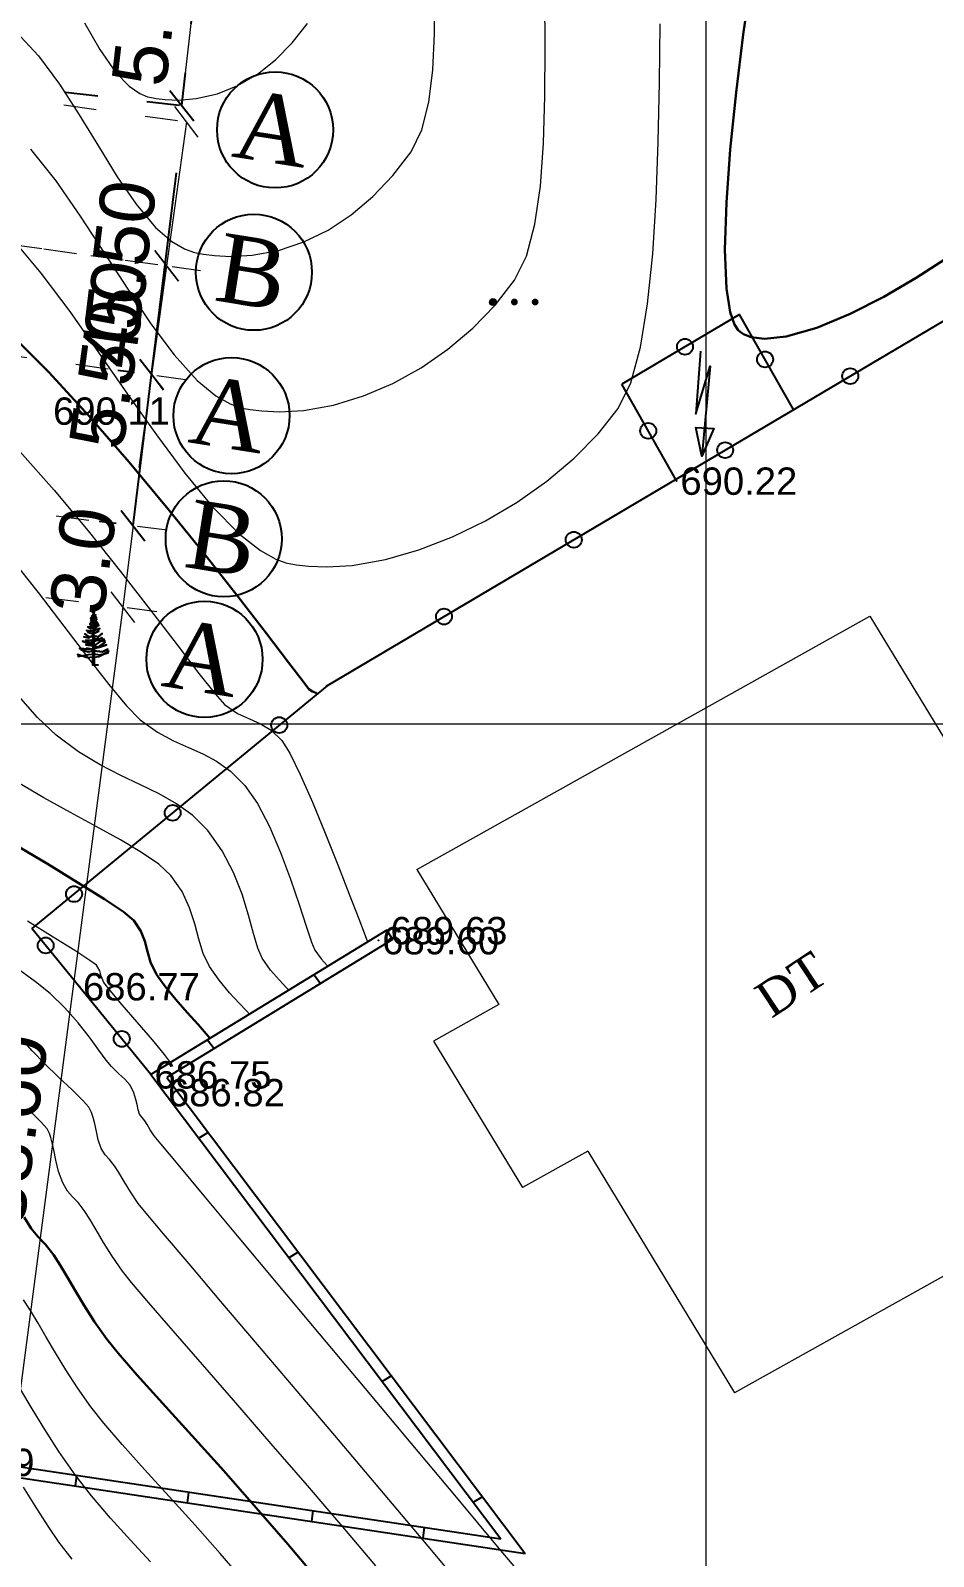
# Model space of a CAD drawing. Header units: feet. Extents: x 3381 to 684025, y 675186 to 4375940.
# Drawn here: x 682214.2 to 682247.2, y 4375633.9 to 4375689.7 of the extents above; entities that cross this region are included whole.
import ezdxf

# ---------------------------------------------------------------- set-up
doc = ezdxf.new("R2010")
doc.units = ezdxf.units.FT
doc.header["$MEASUREMENT"] = 0
doc.header["$PDMODE"] = 34
doc.header["$PDSIZE"] = 0.01
doc.linetypes.add('ACAD_ISO03W100', pattern=[30, 12, -18])
doc.linetypes.add('DUZ', pattern=[0])
doc.layers.get('0').update_dxf_attribs({"linetype": 'CONTINUOUS'})
doc.layers.get('Defpoints').update_dxf_attribs({"linetype": 'CONTINUOUS'})
for name, color, linetype in [('0_Point_Height', 2, 'CONTINUOUS'), ('0_Point_Point', 7, 'CONTINUOUS'), ('Aqaclar', 3, 'CONTINUOUS'), ('col bitkisi', 7, 'CONTINUOUS'), ('Layer8', 7, 'CONTINUOUS'), ('Yazilar', 7, 'CONTINUOUS')]:
    doc.layers.add(name, color=color, linetype=linetype)
for name, color, linetype, lineweight in [('ANA HORIZONTAL', 24, 'CONTINUOUS', 30), ('das tikili', 5, 'CONTINUOUS', 0), ('HORIZANTAL', 24, 'CONTINUOUS', 13), ('km setka', 170, 'CONTINUOUS', 15)]:
    doc.layers.add(name, color=color, linetype=linetype, lineweight=lineweight)
doc.styles.get("Standard").update_dxf_attribs({"font": 'arial.ttf', "height": 2})
doc.styles.add('style5', font='arialazlat.ttf', dxfattribs={"height": 400})
doc.dimstyles.new('ISO-25', dxfattribs={"dimtxt": 2, "dimasz": 1, "dimexe": 1.25, "dimexo": 0.625, "dimtad": 1, "dimtxsty": 'Standard', "dimblk": 'OBLIQUE', "dimcen": 2.5, "dimadec": 0, "dimazin": 0, "dimtfac": 1, "dimtmove": 0, "dimatfit": 3, "dimldrblk": 'OBLIQUE', "dimfxl": 1, "dimarcsym": 0})

# ---------------------------------------------------------------- blocks, each defined once
blk = doc.blocks.new('_Oblique')
at = {"color": 0, "linetype": 'ByBlock', "lineweight": -2}
blk.add_line((-0.5, -0.5), (0.5, 0.5), dxfattribs=at)
blk = doc.blocks.new('*D47')
at = {"color": 0, "lineweight": -2, "transparency": 16777216}
for p, q in [((682212.089, 4375715.029), (682218.063, 4375712.668)), ((682184.901, 4375632.128), (682216.901, 4375713.128)), ((682180.089, 4375634.029), (682186.063, 4375631.668))]:
    blk.add_line(p, q, dxfattribs=at)
at = {"layer": 'Defpoints', "color": 0, "lineweight": 18, "transparency": 16777216}
for p in [(682211.507, 4375715.258), (682216.901, 4375713.128), (682179.507, 4375634.258)]:
    blk.add_point(p, dxfattribs=at)
at = {"color": 0, "lineweight": -2, "transparency": 16777216}
for p, rotation in [((682216.901, 4375713.128), 68.44292071496228), ((682184.901, 4375632.128), 248.4429207149623)]:
    blk.add_blockref('_Oblique', p, dxfattribs=dict(at, rotation=rotation))
at = {"color": 0, "lineweight": 18, "transparency": 16777216, "insert": (682199.202, 4375673.299), "char_height": 2, "attachment_point": 5, "rotation": 68.4429}
blk.add_mtext('87,09', dxfattribs=at)
blk = doc.blocks.new('*D34')
at = {"color": 0, "linetype": 'ACAD_ISO03W100', "lineweight": -2, "ltscale": 0.1, "transparency": 16777216}
for p, q in [((682195.236, 4375694.793), (682221.593, 4375691.741)), ((682219.776, 4375686.917), (682220.351, 4375691.885)), ((682194.661, 4375689.826), (682221.018, 4375686.773))]:
    blk.add_line(p, q, dxfattribs=at)
at = {"layer": 'Defpoints', "color": 0, "linetype": 'ACAD_ISO03W100', "lineweight": 18, "ltscale": 0.1, "transparency": 16777216}
for p in [(682194.616, 4375694.865, 243.171), (682220.351, 4375691.885), (682194.04, 4375689.897, 243.171)]:
    blk.add_point(p, dxfattribs=at)
at = {"color": 0, "linetype": 'ACAD_ISO03W100', "lineweight": -2, "ltscale": 0.1, "transparency": 16777216}
for p, rotation in [((682220.351, 4375691.885), 83.39454021314612), ((682219.776, 4375686.917), 263.3945402131461)]:
    blk.add_blockref('_Oblique', p, dxfattribs=dict(at, rotation=rotation))
at = {"color": 0, "linetype": 'ACAD_ISO03W100', "lineweight": 18, "ltscale": 0.1, "transparency": 16777216, "insert": (682218.429, 4375689.591), "char_height": 2, "attachment_point": 5, "rotation": 83.3945}
blk.add_mtext('{\\fArial|b0|i0|c238|p34;5.0}', dxfattribs=at)
blk = doc.blocks.new('*D29')
at = {"color": 0, "lineweight": -2, "transparency": 16777216}
for p, q in [((682218.674, 4375677.079), (682219.582, 4375684.462)), ((682218.054, 4375677.155), (682217.434, 4375677.231)), ((682217.997, 4375671.563), (682218.674, 4375677.079)), ((682217.376, 4375671.639), (682216.756, 4375671.716))]:
    blk.add_line(p, q, dxfattribs=at)
at = {"layer": 'Defpoints', "color": 0, "lineweight": 18, "transparency": 16777216}
for p in [(682218.674, 4375677.079, 243.171), (682218.674, 4375677.079), (682217.997, 4375671.563)]:
    blk.add_point(p, dxfattribs=at)
at = {"color": 0, "lineweight": -2, "transparency": 16777216}
for p, rotation in [((682218.674, 4375677.079), 82.99403314730169), ((682217.997, 4375671.563), 262.9940331473017)]:
    blk.add_blockref('_Oblique', p, dxfattribs=dict(at, rotation=rotation))
at = {"color": 0, "lineweight": 18, "transparency": 16777216, "insert": (682217.555, 4375681.467), "char_height": 2, "attachment_point": 5, "rotation": 82.994}
blk.add_mtext('{\\fArial|b0|i0|c238|p34;5.50}', dxfattribs=at)

msp = doc.modelspace()

# ---------------------------------------------------------------- hatches: boundary and pattern name
at = {"layer": 'col bitkisi', "ltscale": 1.5}
h = msp.add_hatch(color=256, dxfattribs=at)
edge = h.paths.add_edge_path()
edge.add_arc((682231.14833, 4375679.73642), 0.125, 0, 360)
h = msp.add_hatch(color=256, dxfattribs=at)
edge = h.paths.add_edge_path()
edge.add_arc((682231.93065, 4375679.73642), 0.125, 0, 360)
h = msp.add_hatch(color=256, dxfattribs=at)
edge = h.paths.add_edge_path()
edge.add_arc((682232.68938, 4375679.73642), 0.125, 0, 360)

# ---------------------------------------------------------------- linework, layer by layer
at = {"color": 7, "lineweight": 18}
for p, q in [((682219.77807, 4375686.93416), (682220.34619, 4375691.84012)), ((682219.95008, 4375686.32099), (682219.2237, 4375681.0588)), ((682219.2237, 4375681.0588), (682218.20659, 4375673.6904)), ((682218.67435, 4375677.07903, 243.17116), (682219.2237, 4375681.0588, 243.17116)), ((682217.99651, 4375671.56319), (682217.61996, 4375668.58692)), ((682217.61996, 4375668.58692), (682212.58009, 4375630.13607))]:
    msp.add_line(p, q, dxfattribs=at)
at = {"color": 7, "linetype": 'ACAD_ISO03W100', "lineweight": 18, "ltscale": 0.1}
for p, q in [((682194.6594, 4375689.81203), (682221.18834, 4375686.15006)), ((682192.67363, 4375684.72368, 243.17116), (682220.46196, 4375680.88787, 243.17116)), ((682193.93303, 4375684.54984), (682220.46196, 4375680.88787)), ((682192.12427, 4375680.74391, 243.17116), (682219.91261, 4375676.9081, 243.17116)), ((682185.42303, 4375675.68428), (682219.23662, 4375671.4063)), ((682185.04648, 4375672.708), (682218.86007, 4375668.43002))]:
    msp.add_line(p, q, dxfattribs=at)
at = {"linetype": 'Continuous'}
for p, q in [((682249.23543, 4375680.00422, 690.121), (682225.08543, 4375665.71222, 690.108)), ((682240.15661, 4375679.27934, 690.11721), (682235.85302, 4375676.73247, 690.11489)), ((682242.13454, 4375675.80191, 668.22152), (682240.15661, 4375679.27934, 64.19518)), ((682237.83095, 4375673.25504, 681.21722), (682235.85302, 4375676.73247, 77.19088)), ((682225.08543, 4375665.71222, 690.108), (682214.30298, 4375656.83421, 96.17597)), ((682218.64343, 4375651.50422, 686.749), (682214.30298, 4375656.83421, 155.9366)), ((682227.26643, 4375656.77522, 689.629), (682218.64343, 4375651.50422, 686.749)), ((682227.47505, 4375656.43394, 689.629), (682219.2283, 4375651.39293, 686.87467)), ((682227.26643, 4375656.77522, 689.629), (682227.47505, 4375656.43394, 689.629)), ((682224.60839, 4375655.15044, 526.87327), (682224.8501, 4375654.82938, 514.86355)), ((682220.71621, 4375652.77126, 538.51469), (682220.95793, 4375652.4502, 526.50497)), ((682218.64343, 4375651.50422, 686.749), (682231.43703, 4375634.53636, 26.21287)), ((682219.2283, 4375651.39293, 673.04185), (682232.32355, 4375633.99933, 22.40275)), ((682220.7432, 4375649.38078, 687.85562), (682220.40182, 4375649.1721, 687.7416)), ((682224.03171, 4375645.01286, 688.02087), (682223.69366, 4375644.80622, 687.90797)), ((682227.43543, 4375640.49191, 688.24112), (682227.10082, 4375640.28738, 688.12936)), ((682209.98543, 4375637.34022, 682.689), (682232.32355, 4375633.99933, 686.37649)), ((682210.04459, 4375637.73582, 682.689), (682231.43703, 4375634.53636, 686.22038)), ((682215.93002, 4375636.8556, 219.33042), (682215.88142, 4375636.45842, 219.33042)), ((682220.02215, 4375636.24358), (682219.97355, 4375635.8464)), ((682230.76197, 4375636.07347, 688.04592), (682230.43073, 4375635.871, 687.93529)), ((682224.56153, 4375635.56467), (682224.51293, 4375635.16749)), ((682228.63449, 4375634.95551), (682228.58589, 4375634.55833))]:
    msp.add_line(p, q, dxfattribs=at)
at = {"color": 1, "linetype": 'Continuous'}
msp.add_lwpolyline([(682238.73422, 4375677.93383), (682238.55998, 4375675.64549), (682239.0827, 4375677.38691), (682238.78367, 4375674.10363), (682238.55998, 4375675.14802), (682239.22045, 4375675.1102), (682238.78367, 4375674.10363)], dxfattribs=at)
at = {"color": 7, "linetype": 'DUZ', "lineweight": 25}
for centre in [(682223.18642, 4375686.02567, 243.17116), (682222.41195, 4375680.82293, 243.17116), (682221.59386, 4375675.58242, 243.17116), (682221.31011, 4375671.08202, -448.32884), (682220.6077, 4375666.6781, -447.82884)]:
    msp.add_circle(centre, 2.12139, dxfattribs=at)
at = {"linetype": 'Continuous'}
for centre in [(682238.16488, 4375678.10064, 690.11614), (682241.09055, 4375677.63737, 349.40488), (682244.20382, 4375677.02651, 690.11829), (682236.82227, 4375675.02843, 373.18227), (682239.63241, 4375674.32114, 690.11583), (682234.10177, 4375671.04811, 690.11285), (682229.35799, 4375668.24073, 690.1103), (682223.33694, 4375664.27256, 593.79569), (682219.44465, 4375661.06774, 379.39592), (682215.83985, 4375658.09964, 180.83186), (682214.8032, 4375656.21995, 217.11097), (682217.58345, 4375652.80586, 557.11976)]:
    msp.add_circle(centre, 0.29093, dxfattribs=at)
msp.add_open_spline([(682139.47963, 4375868.22821), (682141.3006, 4375864.75779), (682147.60661, 4375852.73973), (682157.50344, 4375834.7584), (682171.49822, 4375815.49396), (682182.26949, 4375795.29608), (682193.23269, 4375777.41052), (682202.36035, 4375760.00732), (682215.7753, 4375741.48611), (682232.37485, 4375727.19698), (682243.90986, 4375712.36038), (682251.84002, 4375701.87762), (682263.15807, 4375689.959), (682271.40714, 4375679.26706), (682275.85095, 4375673.50726)], degree=3, knots=[0, 0, 0, 0, 11.75951037, 40.72320969, 61.46233043, 83.05497871, 109.29071666, 124.3927439, 141.9627176, 177.53300774, 189.55882144, 198.27648785, 216.95544768, 238.76886618, 238.76886618, 238.76886618, 238.76886618], dxfattribs=at)
at = {"layer": '0_Point_Point'}
for p in [(682237.86043, 4375673.20322, 690.218), (682225.08543, 4375665.71222, 690.108), (682226.96543, 4375656.40922, 689.604), (682227.26643, 4375656.77522, 689.629), (682216.02943, 4375654.72422, 686.766), (682218.64343, 4375651.50422, 686.749), (682219.13443, 4375650.85422, 686.82)]:
    msp.add_point(p, dxfattribs=at)
at = {"layer": 'ANA HORIZONTAL', "color": 16, "lineweight": 30, "elevation": 690}
msp.add_lwpolyline([(682247.67338, 4375681.30813), (682246.61829, 4375680.61993), (682245.43592, 4375679.92895), (682244.19954, 4375679.2983), (682242.98244, 4375678.79111), (682241.8579, 4375678.47049), (682241.07415, 4375678.39074), (682240.57857, 4375678.45525), (682240.30089, 4375678.56503), (682240.17962, 4375678.64146), (682240.10312, 4375678.71058), (682239.96883, 4375678.9131), (682239.81204, 4375679.36746), (682239.68023, 4375680.22595), (682239.62658, 4375681.64424), (682239.6795, 4375683.36712), (682239.8209, 4375685.31002), (682240.03267, 4375687.38838), (682240.29673, 4375689.51762), (682240.59497, 4375691.61316)], dxfattribs=at)
at = {"layer": 'ANA HORIZONTAL', "color": 32, "lineweight": 30}
for points, elevation in [([(682213.50346, 4375678.57983), (682214.91398, 4375677.16871), (682216.37862, 4375675.57884), (682217.85049, 4375673.88662), (682219.28276, 4375672.16842), (682220.62855, 4375670.50063), (682221.841, 4375668.95962), (682222.87325, 4375667.62177), (682223.67843, 4375666.56347), (682224.2097, 4375665.86109), (682224.42017, 4375665.59101), (682224.55629, 4375665.50708), (682224.67564, 4375665.4534), (682224.7234, 4375665.41414)], 690), ([(682220.80695, 4375652.82672), (682220.67315, 4375652.99555), (682220.3694, 4375653.3335), (682219.97863, 4375653.76362), (682219.5582, 4375654.24122), (682219.16549, 4375654.72159), (682218.85784, 4375655.16002), (682218.63828, 4375655.60836), (682218.51982, 4375656.00446), (682218.42719, 4375656.37413), (682218.28513, 4375656.7432), (682218.01839, 4375657.13751), (682217.64869, 4375657.44273), (682216.94727, 4375657.9154), (682215.99435, 4375658.51437), (682214.87015, 4375659.19846), (682213.6549, 4375659.92651)], 687.5), ([(682224.71486, 4375633.08042), (682223.6564, 4375634.34044), (682222.49939, 4375635.67106), (682221.30713, 4375637.01328), (682220.1429, 4375638.30811), (682219.07, 4375639.49655), (682218.15172, 4375640.5196), (682217.45135, 4375641.31827), (682217.03217, 4375641.83356), (682216.59269, 4375642.46682), (682216.21237, 4375643.06294), (682215.88225, 4375643.61315), (682215.59339, 4375644.10865), (682215.33684, 4375644.54064), (682215.10364, 4375644.90034), (682214.79276, 4375645.29186), (682214.52113, 4375645.57963), (682214.27006, 4375645.8763), (682214.02082, 4375646.29449)], 685)]:
    msp.add_lwpolyline(points, dxfattribs=dict(at, elevation=elevation))
at = {"layer": 'Aqaclar', "color": 3}
msp.add_lwpolyline([(682216.73715, 4375666.466), (682216.5254, 4375666.45852), (682216.52908, 4375666.7529), (682216.3212, 4375666.72939), (682216.11175, 4375666.80476), (682215.96114, 4375666.85896), (682216.11175, 4375666.80476), (682215.98642, 4375666.77798), (682216.11175, 4375666.80476), (682216.36542, 4375666.85896), (682216.53049, 4375666.86601), (682216.52908, 4375666.7529), (682216.57437, 4375666.75803), (682216.5781, 4375666.46038), (682216.57437, 4375666.75803), (682216.75073, 4375666.77798), (682216.91728, 4375666.87163), (682217.08551, 4375666.91564), (682216.91728, 4375666.87163), (682217.11078, 4375666.98043), (682216.91728, 4375666.87163), (682216.77599, 4375666.83466), (682216.57304, 4375666.8644), (682216.57437, 4375666.75803), (682216.57304, 4375666.8644), (682216.55491, 4375666.86705), (682216.53049, 4375666.86601), (682216.53202, 4375666.98866), (682216.52965, 4375666.98853), (682216.35909, 4375666.94803), (682216.10011, 4375667.02092), (682216.35909, 4375666.94803), (682216.52965, 4375666.98853), (682216.53202, 4375666.98866), (682216.5326, 4375667.0349), (682216.52333, 4375667.03712), (682216.30857, 4375667.08571), (682216.43812, 4375667.0564), (682216.36542, 4375667.04521), (682216.03695, 4375667.0776), (682216.36542, 4375667.04521), (682216.43812, 4375667.0564), (682216.53305, 4375667.071), (682216.5326, 4375667.0349), (682216.53305, 4375667.071), (682216.57039, 4375667.07675), (682216.57304, 4375666.8644), (682216.57149, 4375666.98902), (682216.57386, 4375666.98853), (682216.87706, 4375666.95614), (682217.0792, 4375667.04521), (682216.87706, 4375666.95614), (682216.57149, 4375666.98902), (682216.57039, 4375667.07675), (682216.68124, 4375667.0938), (682216.97813, 4375667.30435), (682216.71589, 4375667.11837), (682216.73809, 4375667.11), (682217.02235, 4375667.20717), (682216.73809, 4375667.11), (682216.63071, 4375667.15049), (682216.56935, 4375667.16015), (682216.57039, 4375667.07675), (682216.56935, 4375667.16015), (682216.53424, 4375667.16568), (682216.53305, 4375667.071), (682216.53424, 4375667.16568), (682216.27066, 4375667.20717), (682216.53424, 4375667.16568), (682216.53485, 4375667.21528), (682216.46647, 4375667.21528), (682216.14432, 4375667.33674), (682216.46647, 4375667.21528), (682216.53485, 4375667.21528), (682216.53614, 4375667.31792), (682216.44753, 4375667.28006), (682216.23908, 4375667.32865), (682216.44753, 4375667.28006), (682216.56721, 4375667.3312), (682216.56866, 4375667.21528), (682216.53485, 4375667.21528), (682216.56866, 4375667.21528), (682216.56935, 4375667.16015), (682216.56866, 4375667.21528), (682216.64966, 4375667.21528), (682216.84848, 4375667.34826), (682216.94023, 4375667.40963), (682216.84848, 4375667.34826), (682216.87075, 4375667.34484), (682216.9655, 4375667.36104), (682216.87075, 4375667.34484), (682216.71283, 4375667.36913), (682216.68549, 4375667.38175), (682216.56721, 4375667.3312), (682216.68549, 4375667.38175), (682216.86443, 4375667.45822), (682216.68549, 4375667.38175), (682216.62435, 4375667.40997), (682216.73178, 4375667.43392), (682216.62435, 4375667.40997), (682216.55491, 4375667.44202), (682216.56588, 4375667.43695), (682216.56638, 4375667.39704), (682216.62435, 4375667.40997), (682216.56638, 4375667.39704), (682216.56721, 4375667.3312), (682216.56638, 4375667.39704), (682216.53704, 4375667.3905), (682216.53614, 4375667.31792), (682216.53704, 4375667.3905), (682216.44121, 4375667.36913), (682216.26435, 4375667.37724), (682216.44121, 4375667.36913), (682216.53704, 4375667.3905), (682216.53819, 4375667.48219), (682216.59281, 4375667.47441), (682216.5655, 4375667.4783), (682216.56588, 4375667.43695), (682216.5655, 4375667.4783), (682216.53819, 4375667.48219), (682216.36542, 4375667.5068), (682216.23276, 4375667.61207), (682216.36542, 4375667.5068), (682216.42936, 4375667.49769), (682216.36542, 4375667.45822), (682216.19486, 4375667.4987), (682216.36542, 4375667.45822), (682216.42936, 4375667.49769), (682216.53923, 4375667.56578), (682216.53819, 4375667.48219), (682216.56537, 4375667.47832), (682216.56457, 4375667.54192), (682216.72546, 4375667.4987), (682216.86443, 4375667.62018), (682216.72546, 4375667.4987), (682216.56457, 4375667.54192), (682216.56356, 4375667.6226), (682216.75073, 4375667.70925), (682216.52333, 4375667.60398), (682216.34014, 4375667.66877), (682216.52333, 4375667.60398), (682216.53981, 4375667.6116), (682216.53923, 4375667.56578), (682216.54121, 4375667.72349), (682216.52333, 4375667.71735), (682216.4349, 4375667.70925), (682216.28961, 4375667.73355), (682216.4349, 4375667.70925), (682216.52333, 4375667.71735), (682216.54121, 4375667.72349), (682216.56221, 4375667.73072), (682216.56356, 4375667.6226), (682216.56221, 4375667.73072), (682216.78231, 4375667.80643), (682216.67618, 4375667.76992), (682216.75073, 4375667.76594), (682216.59913, 4375667.77404), (682216.48543, 4375667.83073), (682216.54228, 4375667.80239), (682216.54121, 4375667.72349), (682216.56221, 4375667.73072), (682216.56104, 4375667.82453), (682216.4349, 4375667.79023), (682216.34646, 4375667.86312), (682216.4349, 4375667.79023), (682216.5424, 4375667.81947), (682216.54228, 4375667.80239), (682216.5424, 4375667.81947), (682216.64335, 4375667.84692), (682216.74442, 4375667.9279), (682216.64335, 4375667.84692), (682216.56104, 4375667.82453), (682216.56052, 4375667.86588), (682216.59281, 4375667.86312), (682216.71914, 4375667.97649), (682216.59281, 4375667.86312), (682216.56052, 4375667.86588), (682216.543, 4375667.86738), (682216.5424, 4375667.81947), (682216.543, 4375667.86738), (682216.40331, 4375667.87932), (682216.543, 4375667.86738), (682216.5432, 4375667.88294), (682216.41594, 4375667.96839), (682216.5432, 4375667.88294), (682216.54459, 4375667.9944), (682216.5486, 4375667.99269), (682216.4349, 4375668.04128), (682216.5486, 4375667.99269), (682216.65598, 4375668.05747), (682216.55886, 4375667.99888), (682216.56052, 4375667.86588), (682216.55969, 4375667.93238), (682216.7002, 4375668.02508), (682216.55969, 4375667.93238), (682216.55798, 4375668.06892), (682216.61808, 4375668.08176), (682216.67493, 4375668.14655), (682216.61808, 4375668.08176), (682216.55798, 4375668.06892), (682216.54549, 4375668.06625), (682216.54459, 4375667.9944), (682216.54549, 4375668.06625), (682216.50438, 4375668.05747), (682216.45384, 4375668.12226), (682216.50438, 4375668.05747), (682216.54549, 4375668.06625), (682216.54666, 4375668.15975), (682216.4349, 4375668.18704), (682216.56754, 4375668.15465), (682216.65598, 4375668.20324), (682216.56754, 4375668.15465), (682216.55688, 4375668.15725), (682216.55798, 4375668.06892), (682216.55688, 4375668.15725), (682216.55632, 4375668.2015), (682216.63703, 4375668.24372), (682216.55632, 4375668.2015), (682216.55541, 4375668.27415), (682216.5865, 4375668.26802), (682216.55541, 4375668.27415), (682216.50438, 4375668.28422), (682216.5481, 4375668.27559), (682216.54666, 4375668.15975), (682216.5472, 4375668.20349), (682216.50438, 4375668.21133), (682216.5472, 4375668.20349), (682216.54758, 4375668.23361), (682216.47279, 4375668.25992), (682216.54758, 4375668.23361), (682216.5481, 4375668.27559), (682216.5486, 4375668.31499), (682216.52333, 4375668.3247), (682216.55492, 4375668.31255), (682216.5865, 4375668.30041), (682216.61176, 4375668.26802), (682216.59856, 4375668.28495), (682216.63071, 4375668.30851), (682216.5865, 4375668.27611), (682216.59856, 4375668.28495), (682216.5865, 4375668.30041), (682216.55492, 4375668.31255), (682216.55541, 4375668.27415), (682216.55493, 4375668.31255), (682216.55416, 4375668.37471), (682216.59281, 4375668.40568), (682216.55913, 4375668.37869), (682216.58018, 4375668.3652), (682216.55913, 4375668.37869), (682216.54947, 4375668.38489), (682216.50438, 4375668.41379), (682216.54947, 4375668.38489), (682216.55021, 4375668.44454), (682216.52333, 4375668.47857), (682216.55021, 4375668.44454), (682216.55175, 4375668.56731), (682216.55407, 4375668.38194), (682216.55416, 4375668.37471), (682216.55407, 4375668.38194), (682216.54947, 4375668.38489), (682216.54929, 4375668.37082), (682216.55416, 4375668.37471), (682216.54228, 4375668.3652), (682216.54929, 4375668.37082), (682216.5486, 4375668.31499)], dxfattribs=at)
at = {"layer": 'col bitkisi', "lineweight": 13, "ltscale": 1.5}
msp.add_circle((682231.14833, 4375679.73642), 0.125, dxfattribs=at)
at = {"layer": 'das tikili', "color": 0, "lineweight": 20}
for p, q in [((682244.92352, 4375668.25755, 689.594), (682256.54139, 4375649.12461, 689.594)), ((682228.36188, 4375658.99964, 689.594), (682231.35966, 4375654.06273, 689.594)), ((682231.35966, 4375654.06273, 689.594), (682228.97122, 4375652.7276, 689.594)), ((682228.97122, 4375652.7276, 689.594), (682232.22563, 4375647.36808, 689.594)), ((682256.54139, 4375649.12461, 689.594), (682239.97975, 4375639.8667, 689.594)), ((682234.61406, 4375648.7032, 689.594), (682232.22563, 4375647.36808, 689.594)), ((682234.61406, 4375648.7032, 689.594), (682239.97975, 4375639.8667, 689.594))]:
    msp.add_line(p, q, dxfattribs=at)
at = {"layer": 'das tikili', "color": 0, "lineweight": 20, "elevation": 689.594}
msp.add_lwpolyline([(682228.36188, 4375658.99964), (682244.92352, 4375668.25755)], dxfattribs=at)
at = {"layer": 'HORIZANTAL', "color": 32, "linetype": 'Continuous', "lineweight": 13}
for points, elevation in [([(682213.71888, 4375689.61014), (682214.54229, 4375688.72901), (682215.30845, 4375687.69582), (682216.03278, 4375686.57388), (682216.73072, 4375685.42652), (682217.41769, 4375684.31707), (682218.10911, 4375683.30885), (682218.82041, 4375682.46519), (682219.41413, 4375681.9513), (682219.87899, 4375681.6811), (682220.20008, 4375681.56343), (682220.36434, 4375681.52485), (682220.56643, 4375681.4894), (682220.96879, 4375681.43718), (682221.56704, 4375681.40457), (682222.35271, 4375681.44381), (682223.3109, 4375681.62019), (682224.23661, 4375681.93075), (682225.12344, 4375682.36769), (682225.96502, 4375682.92318), (682226.75499, 4375683.58942), (682227.48696, 4375684.3586), (682228.15456, 4375685.22289), (682228.55106, 4375686.02321), (682228.80821, 4375687.03499), (682228.95237, 4375688.22032), (682229.00991, 4375689.5413), (682229.00718, 4375690.95999)], 691.5), ([(682214.24553, 4375685.32252), (682215.1704, 4375684.162), (682216.06765, 4375682.8795), (682216.94306, 4375681.53881), (682217.8024, 4375680.20371), (682218.65144, 4375678.93801), (682219.49596, 4375677.8055), (682220.34174, 4375676.86997), (682221.02314, 4375676.30624), (682221.53892, 4375676.01262), (682221.88571, 4375675.88604), (682222.06013, 4375675.84503), (682222.2707, 4375675.80848), (682222.69634, 4375675.75575), (682223.34417, 4375675.72617), (682224.21994, 4375675.77525), (682225.32226, 4375675.97039), (682226.41786, 4375676.30323), (682227.49047, 4375676.76204), (682228.52385, 4375677.33509), (682229.50175, 4375678.01065), (682230.40791, 4375678.77699), (682231.22607, 4375679.62236), (682231.94, 4375680.53503), (682232.37409, 4375681.41591), (682232.6806, 4375682.57615), (682232.88062, 4375683.96703), (682232.99526, 4375685.53979), (682233.0456, 4375687.24568), (682233.05274, 4375689.03597), (682233.03777, 4375690.86191)], 691), ([(682213.59657, 4375682.03771), (682214.63077, 4375680.79126), (682215.68006, 4375679.38869), (682216.73727, 4375677.89348), (682217.7952, 4375676.36911), (682218.84668, 4375674.87905), (682219.88452, 4375673.48679), (682220.90155, 4375672.25579), (682221.89058, 4375671.24955), (682222.65682, 4375670.64903), (682223.21452, 4375670.33924), (682223.57736, 4375670.20729), (682223.75593, 4375670.16521), (682223.96762, 4375670.12883), (682224.40136, 4375670.07758), (682225.07506, 4375670.05275), (682226.00862, 4375670.11194), (682227.21548, 4375670.32393), (682228.44492, 4375670.6758), (682229.67365, 4375671.15317), (682230.87835, 4375671.74166), (682232.0357, 4375672.42687), (682233.1224, 4375673.19442), (682234.11513, 4375674.02991), (682234.99058, 4375674.91896), (682235.72544, 4375675.84718), (682236.1842, 4375676.78595), (682236.53794, 4375678.07995), (682236.80101, 4375679.66851), (682236.98777, 4375681.49096), (682237.11257, 4375683.48661), (682237.18976, 4375685.59481), (682237.23368, 4375687.75487), (682237.2587, 4375689.90611)], 690.5), ([(682216.21993, 4375689.93351), (682216.78417, 4375688.96863), (682217.3589, 4375688.13749), (682217.84787, 4375687.62401), (682218.24242, 4375687.35481), (682218.52257, 4375687.2404), (682218.66855, 4375687.20467), (682218.83488, 4375687.17581), (682219.16585, 4375687.13536), (682219.65726, 4375687.11684), (682220.30082, 4375687.16812), (682221.08178, 4375687.34846), (682221.83044, 4375687.65036), (682222.54014, 4375688.06568), (682223.20425, 4375688.58627), (682223.81612, 4375689.20401), (682224.36911, 4375689.91075)], 692), ([(682213.85911, 4375674.2774), (682215.1134, 4375672.86137), (682216.35369, 4375671.37284), (682217.5414, 4375669.88521), (682218.63793, 4375668.47189), (682219.60468, 4375667.20629), (682220.40306, 4375666.16181), (682220.99446, 4375665.41186), (682221.34029, 4375665.02985), (682221.81596, 4375664.70295), (682222.24586, 4375664.49639), (682222.64769, 4375664.32161), (682223.03914, 4375664.09007), (682223.4379, 4375663.71321), (682223.72383, 4375663.2512), (682224.1051, 4375662.46468), (682224.54744, 4375661.45454), (682225.01658, 4375660.32167), (682225.47825, 4375659.16696), (682225.89816, 4375658.0913), (682226.24205, 4375657.19557), (682226.47565, 4375656.58067), (682226.56467, 4375656.34748), (682226.56533, 4375656.34666)], 689.5), ([(682213.54387, 4375670.35813), (682214.52753, 4375669.11808), (682215.46713, 4375667.8944), (682216.33646, 4375666.75235), (682217.10927, 4375665.75721), (682217.75933, 4375664.97423), (682218.26041, 4375664.46869), (682218.8895, 4375664.01374), (682219.47134, 4375663.69419), (682220.01769, 4375663.45124), (682220.54028, 4375663.22609), (682221.05087, 4375662.95991), (682221.5612, 4375662.59392), (682222.08302, 4375662.06929), (682222.54055, 4375661.40654), (682222.97692, 4375660.56168), (682223.38298, 4375659.61297), (682223.74957, 4375658.63866), (682224.06753, 4375657.71702), (682224.32768, 4375656.92629), (682224.52088, 4375656.34474), (682224.63796, 4375656.05061), (682224.87031, 4375655.73526), (682225.09358, 4375655.49002), (682225.11923, 4375655.4627)], 689), ([(682223.6839, 4375654.58532), (682223.60806, 4375654.6723), (682223.34195, 4375654.95128), (682223.01953, 4375655.32119), (682222.71125, 4375655.75375), (682222.55799, 4375656.11747), (682222.40011, 4375656.6587), (682222.21436, 4375657.33168), (682221.97753, 4375658.09061), (682221.66637, 4375658.88972), (682221.25765, 4375659.68323), (682220.72814, 4375660.42536), (682220.18059, 4375660.9694), (682219.5857, 4375661.40145), (682218.9463, 4375661.76195), (682218.26522, 4375662.09138), (682217.54527, 4375662.43019), (682216.78929, 4375662.81885), (682216.00011, 4375663.2978), (682215.18054, 4375663.90752), (682214.50247, 4375664.54838), (682213.80631, 4375665.33755)], 688.5), ([(682222.24563, 4375653.70615), (682222.14519, 4375653.82546), (682221.87017, 4375654.11228), (682221.51698, 4375654.49346), (682221.13773, 4375654.94849), (682220.78455, 4375655.45689), (682220.56212, 4375655.92799), (682220.40009, 4375656.45136), (682220.24931, 4375657.01269), (682220.06067, 4375657.59769), (682219.78503, 4375658.19203), (682219.37327, 4375658.78143), (682218.93457, 4375659.1851), (682218.30753, 4375659.61873), (682217.53328, 4375660.08058), (682216.65297, 4375660.5689), (682215.70775, 4375661.08193), (682214.73877, 4375661.61795), (682213.78716, 4375662.17519)], 688), ([(682219.36675, 4375651.94637), (682219.14644, 4375652.23568), (682218.70144, 4375652.76697), (682218.14875, 4375653.41234), (682217.59702, 4375654.05481), (682217.15492, 4375654.5774), (682216.93113, 4375654.86316), (682216.83386, 4375655.09161), (682216.78168, 4375655.28905), (682216.66351, 4375655.49358), (682216.42031, 4375655.67223), (682215.86728, 4375656.03112), (682215.08111, 4375656.52542), (682214.13847, 4375657.11033)], 687), ([(682232.79422, 4375632.49421), (682231.38051, 4375634.18289), (682229.81608, 4375636.05141), (682228.16041, 4375638.02889), (682226.47294, 4375640.04447), (682224.81312, 4375642.0273), (682223.24043, 4375643.90651), (682221.81432, 4375645.61124), (682220.59424, 4375647.07063), (682219.63966, 4375648.21382), (682219.01002, 4375648.96996), (682218.7648, 4375649.26817), (682218.61947, 4375649.48603), (682218.50944, 4375649.67159), (682218.42572, 4375649.80739), (682218.32379, 4375649.92704), (682218.23533, 4375650.05251), (682218.1864, 4375650.21333), (682218.14319, 4375650.40535), (682218.09462, 4375650.59557), (682218.02153, 4375650.83906), (682217.88893, 4375651.10847), (682217.6985, 4375651.33648), (682217.47202, 4375651.53383), (682217.20456, 4375651.7902), (682217.01703, 4375652.02682), (682216.74768, 4375652.39643), (682216.40195, 4375652.86228), (682215.98531, 4375653.38762), (682215.50321, 4375653.93571), (682214.96111, 4375654.46981), (682214.43364, 4375654.89536), (682213.66154, 4375655.45567)], 686.5), ([(682229.79305, 4375633.06355), (682228.46555, 4375634.64754), (682227.018, 4375636.36458), (682225.50932, 4375638.14714), (682223.99844, 4375639.92774), (682222.54431, 4375641.63887), (682221.20584, 4375643.21303), (682220.04197, 4375644.58272), (682219.11163, 4375645.68044), (682218.47375, 4375646.43869), (682218.18726, 4375646.78997), (682217.90049, 4375647.21191), (682217.66916, 4375647.59176), (682217.47965, 4375647.91615), (682217.31836, 4375648.17171), (682217.13595, 4375648.39401), (682216.97999, 4375648.56329), (682216.8305, 4375648.79984), (682216.72028, 4375649.11111), (682216.65953, 4375649.41645), (682216.59437, 4375649.70398), (682216.53282, 4375649.93148), (682216.47915, 4375650.11139), (682216.37386, 4375650.31377), (682216.16288, 4375650.55144), (682215.76726, 4375650.93819), (682215.27126, 4375651.41117), (682214.75917, 4375651.90754), (682214.31527, 4375652.36444), (682213.99578, 4375652.74002)], 686), ([(682226.86219, 4375633.54282), (682225.65781, 4375634.96964), (682224.36692, 4375636.47894), (682223.04547, 4375638.01072), (682221.74944, 4375639.50493), (682220.53481, 4375640.90156), (682219.45755, 4375642.14058), (682218.57363, 4375643.16198), (682217.93903, 4375643.90571), (682217.60971, 4375644.31177), (682217.23258, 4375644.85988), (682216.91536, 4375645.36738), (682216.64683, 4375645.82325), (682216.41578, 4375646.21647), (682216.211, 4375646.53603), (682215.98552, 4375646.81998), (682215.78852, 4375647.0287), (682215.60642, 4375647.24386), (682215.42566, 4375647.54717), (682215.27258, 4375647.95258), (682215.1704, 4375648.37496), (682215.10082, 4375648.7473), (682215.04556, 4375649.00261), (682214.99343, 4375649.19529), (682214.94797, 4375649.34767), (682214.8588, 4375649.51907), (682214.64018, 4375649.75884), (682214.16164, 4375650.24193)], 685.5), ([(682222.03571, 4375633.01112), (682221.18369, 4375634.00105), (682220.26124, 4375635.03751), (682219.32156, 4375636.07587), (682218.41786, 4375637.07147), (682217.60333, 4375637.97968), (682216.93119, 4375638.75586), (682216.45463, 4375639.35536), (682215.96956, 4375640.0499), (682215.54109, 4375640.71085), (682215.16204, 4375641.33115), (682214.82521, 4375641.90373), (682214.52344, 4375642.42155), (682214.24952, 4375642.87755), (682213.99628, 4375643.26466)], 684.5), ([(682218.6358, 4375633.68755), (682217.90761, 4375634.47989), (682217.17517, 4375635.2923), (682216.48337, 4375636.09974), (682215.87709, 4375636.87716), (682215.28748, 4375637.72138), (682214.76667, 4375638.52478), (682214.30592, 4375639.27876), (682213.89651, 4375639.97475)], 684), ([(682215.7761, 4375633.79008), (682215.29954, 4375634.39895), (682214.91609, 4375634.95685), (682214.47435, 4375635.64563), (682213.99543, 4375636.42004)], 683.5)]:
    msp.add_lwpolyline(points, dxfattribs=dict(at, elevation=elevation))
at = {"layer": 'km setka', "flags": 128}
for points in [[(682238.92597, 4375754.77148), (682238.92597, 4375614.93599)], [(682048.77293, 4375664.31584), (682272.78297, 4375664.31584)]]:
    msp.add_lwpolyline(points, dxfattribs=at)

# ---------------------------------------------------------------- block references
at = {"color": 7, "lineweight": 18}
for p, rotation in [((682219.95008, 4375686.32099), 82.14074680101669), ((682219.2237, 4375681.0588, 243.17116), 82.14074680062394), ((682219.2237, 4375681.0588), 262.1407468010166), ((682218.67435, 4375677.07903, 243.17116), 262.1407468006239), ((682217.99651, 4375671.56319), 82.78944197932778), ((682217.61996, 4375668.58692), 262.7894419793278)]:
    msp.add_blockref('_Oblique', p, dxfattribs=dict(at, rotation=rotation))

# ---------------------------------------------------------------- texts
at = {"color": 7, "lineweight": 18, "char_height": 2, "attachment_point": 5}
for s, insert, rotation in [('{\\fArial|b0|i0|c238|p34;4.0}', (682217.31834, 4375679.29401, 243.17116), 82.140747), ('{\\fArial|b0|i0|c238|p34;3.0}', (682216.17443, 4375670.28176), 82.789442), ('{\\fArial|b0|i0|c238|p34;38.60}', (682213.46595, 4375649.49249), 82.504183)]:
    msp.add_mtext(s, dxfattribs=dict(at, insert=insert, rotation=rotation))
at = {"color": 7, "lineweight": 18, "insert": (682217.0161, 4375677.10439), "char_height": 2, "width": 3.8637439, "attachment_point": 5, "rotation": 82.140747}
msp.add_mtext('{\\fArial|b0|i0|c238|p34;5.50}', dxfattribs=at)
at = {"layer": '0_Point_Height', "color": 0}
for s, p in [('690.11', (682215.07326, 4375675.24978, 690.108)), ('690.22', (682237.99638, 4375672.68911, 690.218)), ('689.60', (682227.10138, 4375655.89511, 689.604)), ('689.63', (682227.40238, 4375656.26111, 689.629)), ('686.77', (682216.16538, 4375654.21011, 686.766)), ('686.75', (682218.77938, 4375650.99011, 686.749)), ('686.82', (682219.27038, 4375650.34011, 686.82)), ('682.69', (682210.12138, 4375636.82611, 682.689))]:
    msp.add_text(s, height=1, dxfattribs=at).set_placement(p)
at = {"layer": 'Layer8', "color": 0, "lineweight": 18, "char_height": 2.5, "width": 81.3066928, "attachment_point": 7, "rotation": 351.057949, "style": 'style5'}
for s, insert in [('{\\fTimes New Roman|b0|i0|c238|p18;A}', (682221.55226, 4375685.05911, 237.17116)), ('{\\fTimes New Roman|b0|i0|c238|p18;B}', (682220.90144, 4375679.79277, 237.17116)), ('{\\fTimes New Roman|b0|i0|c238|p18;A}', (682219.9597, 4375674.61585, 237.17116)), ('{\\fTimes New Roman|b0|i0|c238|p18;B}', (682219.79961, 4375670.05187, -454.32884)), ('{\\fTimes New Roman|b0|i0|c238|p18;A}', (682218.97354, 4375665.71153, -453.82884))]:
    msp.add_mtext(s, dxfattribs=dict(at, insert=insert))
at = {"layer": 'Yazilar', "insert": (682240.60722, 4375654.61904, 689.594), "char_height": 1.3, "width": 0.1058769, "attachment_point": 1, "rotation": 33.473156}
msp.add_mtext('{\\fTimes New Roman|b0|i0|c0|p18;DT}', dxfattribs=at)

# ---------------------------------------------------------------- dimensions: what is measured, and where the dimension line sits
at = {"color": 7, "lineweight": 18}
dim = msp.add_aligned_dim(p1=(682179.50743, 4375634.25822), p2=(682211.50743, 4375715.25822), distance=-5.79897, dimstyle='ISO-25', dxfattribs=at)
dim.commit()
dim.dimension.update_dxf_attribs({"geometry": '*D47', "text_midpoint": (682199.20165, 4375673.29878)})
at = {"color": 7, "linetype": 'ACAD_ISO03W100', "lineweight": 18, "ltscale": 0.1}
dim = msp.add_aligned_dim(p1=(682194.04027, 4375689.89749, 243.17116), p2=(682194.61555, 4375694.86534, 243.17116), distance=-25.90782, text='{\\fArial|b0|i0|c238|p34;5.0}', dimstyle='ISO-25', dxfattribs=at)
dim.commit()
dim.dimension.update_dxf_attribs({"geometry": '*D34', "text_midpoint": (682218.42854, 4375689.59055)})
at = {"color": 7, "lineweight": 18}
dim = msp.add_aligned_dim(p1=(682217.99651, 4375671.56319), p2=(682218.67435, 4375677.07903, 243.17116), distance=0, text='{\\fArial|b0|i0|c238|p34;5.50}', dimstyle='ISO-25', dxfattribs=at)
dim.commit()
dim.dimension.update_dxf_attribs({"geometry": '*D29', "text_midpoint": (682217.55511, 4375681.46744)})

doc.saveas('drawing.dxf')
